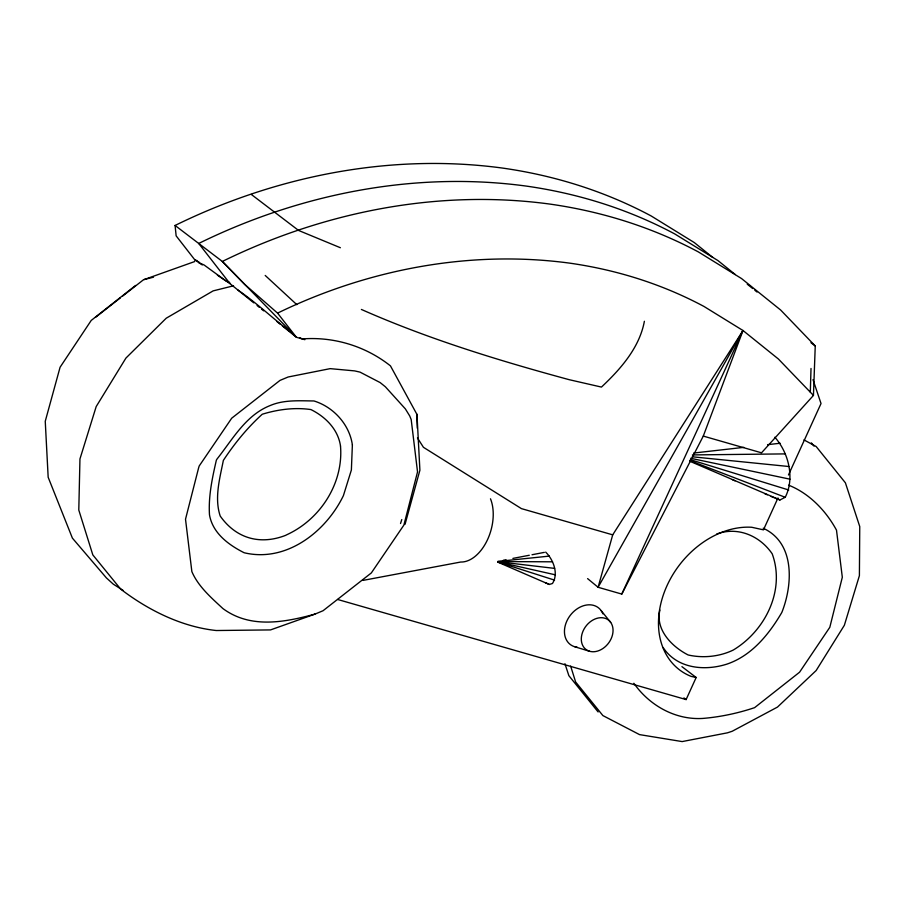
<?xml version="1.0" encoding="UTF-8"?>
<svg xmlns="http://www.w3.org/2000/svg" width="905" height="905" viewBox="0 0 905 905"><rect width="100%" height="100%" fill="white"/><g stroke="black" fill="none" stroke-linecap="round" stroke-linejoin="round"><path stroke-width="1.36" d="M810.314 392.17L811.016 368.471M712.767 257.427L694.305 242.574L651.181 215.967A712.97 544.629 -52.7 0 0 502.841 168.115C390.892 152.866 276.002 175.898 175.084 225.458L222.336 261.455C323.266 211.894 438.156 188.874 550.093 204.111A712.97 544.629 -52.7 0 1 698.445 251.963L741.557 278.57L780.653 310.03L815.247 345.981L813.448 395.428L761.524 452.817L703.287 436.086L621.792 594.076L598.092 587.277L587.594 578.612M659.903 610.038C655.13 629.778 672.03 646.781 688.151 654.971C703.027 658.354 719.452 656.713 733.254 650.05C765.211 630.83 785.529 590.32 772.203 553.815C759.849 535.771 737.937 526.337 716.783 533.95M775.019 498.055L779.963 499.956L785.223 497.286C794.963 478.225 788.662 452.738 774.838 437.217M497.761 562.118L549.312 584.449L552.457 583.51C558.804 573.646 553.419 559.754 545.692 552.118M644.383 321.275C639.496 347.758 620.513 369.172 601.452 387.08L569.222 379.693C498.644 360.541 428.359 339.058 361.389 309.453M405.067 524.255L419.897 470.215L416.967 414.219M813.448 395.428L778.379 358.991L743.016 330.529L612.708 534.844L598.092 587.277L743.016 330.529L703.988 306.456A645.129 492.806 -52.7 0 0 569.765 263.151C470.114 249.69 367.656 269.317 277.575 313.119L244.769 284.442L222.336 261.455L296.365 337.248L304.872 339.692M400.53 523.509L401.775 519.572M703.287 436.086L743.016 330.529L621.792 594.076M337.667 599.483L686.114 699.576L696.171 677.494L681.929 666.646M777.995 497.942L763.458 529.844L751.716 527.264A83.136 63.508 -52.7 0 0 665.356 589.517A83.136 63.508 -52.7 0 0 691.092 676.374L696.171 677.494M788.47 474.978L821.027 403.528L812.995 379.659M135.592 285.448L91.213 320.438L60.081 367.238L45.25 421.289L48.169 477.274L72.4 538.124L106.428 577.933L113.295 584.155L123.012 590.332M95.489 317.35L120.399 297.835M122.594 296.116L143.431 279.803L194.62 261.579M314.906 614.133L323.04 610.739L371.333 572.933L403.868 525.126L417.533 471.912L411.187 419.535L409.705 415.938L405.361 408.89L385.36 386.774L380.145 382.577L360.02 372.125L354.647 370.892L330.178 368.64L288.141 377L280.007 380.394L231.703 418.201L199.179 466.018L198.557 468.089L185.514 519.221L191.86 571.598C198.161 586.417 211.295 597.775 222.901 608.556C250.357 628.896 284.396 622.414 314.906 614.133L270.527 629.914L216.272 630.525C181.588 626.848 148.137 610.151 120.67 589.11L92.819 554.901L78.792 510.047L79.957 458.937L96.19 406.571L125.919 358.086L166.215 318.221L213.15 290.878L233.547 285.81M144.076 279.555L153.511 277.19M503.316 560.252L506.042 559.72M512.886 558.408L529.289 555.263M532.027 554.742L544.335 552.378M363.041 580.388L460.724 562.028A38.915 24.073 -74 0 0 487.399 539.934A38.915 24.073 -74 0 0 490.487 498.791M693.649 453.043L743.865 447.353M767.576 444.672L780.133 443.246M497.863 561.417L549.392 556.1M692.404 454.921L785.348 453.891M497.874 561.564L552.514 561.813M692.302 456.787L788.809 466.505M497.863 561.722L554.595 568.385M690.685 458.292L790.008 479.186M497.841 561.869L555.319 574.822M175.084 225.458L176.136 235.843L194.914 259.973L197.245 260.64M612.708 534.844L521.427 508.621L423.438 447.308L417.465 437.952M574.867 646.792L589.63 651.283M690.345 459.672L788.741 490.001M497.795 561.982L554.561 580.128M689.882 460.622L785.223 497.286M340.382 247.732L298.56 230.436L251.296 194.428M689.701 461.199L779.963 499.956M732.405 479.695L734.996 480.815M764.725 493.678L767.316 494.786M771.196 496.472L773.786 497.592M545.613 582.797L549.312 584.449M229.678 282.53L225.515 280.618L204.157 265.029L198.84 262.62L198.693 261.534M299.94 337.78L302.191 338.923C333.866 336.49 365.563 346.129 390.462 365.88L416.877 414.286L417.284 428.201M803.945 439.898L816.14 446.504L845.394 482.806L859.75 526.552L859.399 575.648L844.365 625.265L816.14 670.548L777.486 707.077L732.168 731.274L727.462 732.824L682.155 741.58L639.53 734.611L602.888 715.583L575.614 681.951L570.659 666.114M788.606 485.159C809.387 493.406 826.039 510.839 836.492 530.149L842.317 577.254L829.817 627.289L799.567 672.211L754.6 707.653C737.926 713.253 720.256 716.986 702.755 718.434C675.288 720.12 649.405 705.425 633.862 683.264M763.198 528.237C794.862 542.74 792.859 583.77 782.282 611.294L781.762 612.561C768.945 634.382 751.682 655.752 726.907 664.123C704.463 671.25 677.132 668.693 663.094 647.505M293.288 334.013C274.566 320.144 257.721 303.65 238.4 290.426L238.015 290.007M194.914 259.973L202.313 264.961M217.392 275.131L229.972 283.616L253.785 302.858M810.948 342.701L815.247 345.981M683.92 697.913L686.114 699.576M735.301 274.554L717.937 260.572L674.813 233.965A712.97 544.629 -52.7 0 0 526.461 186.113C414.524 170.864 299.634 193.896 198.715 243.456L229.972 283.616M747.247 284.17L752.677 288.537M754.849 290.279L757.021 292.032M257.077 305.517L259.283 307.293M261.477 309.069L263.672 310.845M276.851 321.49L280.154 324.148M282.349 325.924L296.365 337.248L277.575 313.119M265.21 275.459L296.817 304.657M811.366 442.873L813.991 446.097M598.115 711.952L568.86 675.662L564.946 663.727M601.192 610.683L610.694 622.402A18.507 14.129 -52.7 0 1 597.628 651.068A18.507 14.129 -52.7 0 1 583.205 630.717A18.507 14.129 -52.7 0 1 610.694 622.402M577.232 647.267A23.134 17.67 -52.7 0 1 570.32 615.287A23.134 17.67 -52.7 0 1 602.911 613.85M340.506 446.063C343.606 483.361 320.257 519.481 286.659 534.81L285.641 535.353C260.086 545.274 236.081 538.554 220.209 516.042C214.202 497.999 219.802 478.44 223.354 460.407C234.44 443.586 247.303 427.805 262.246 414.241C277.858 409.433 294.691 407.205 310.901 409.569C325.472 416.73 338.153 429.434 340.506 446.063M352.373 444.909L351.378 470L343.414 495.612C325.902 531.857 286.252 562.842 244.124 552.74C228.569 544.867 212.652 533.192 209.485 514.843C208.32 496.381 212.245 478.055 216.363 460.159L217.098 458.948C232.608 439.366 245.832 415.044 270.29 405.497C283.932 399.659 299.442 400.825 313.967 400.96C333.402 406.922 349.477 424.434 352.373 444.909"/></g></svg>
